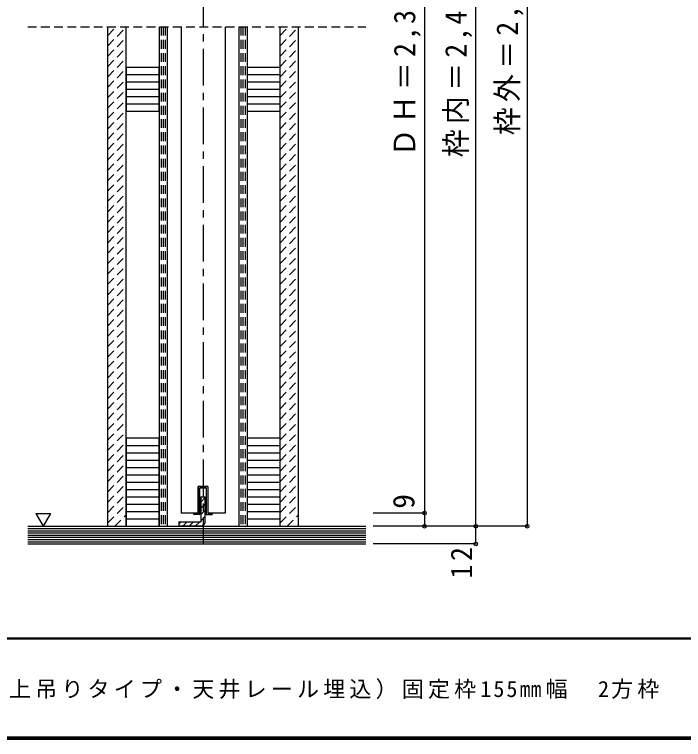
# Model space of a CAD drawing. Units: millimetres, scale not verified. Extents: x -1000 to 950, y -718 to 696.
# Drawn here: x -549.6 to -93.4, y -700.8 to -206.7 of the extents above; entities that cross this region are included whole.
import ezdxf
from ezdxf.enums import TextEntityAlignment as Align

# ---------------------------------------------------------------- set-up
doc = ezdxf.new("R2010")
doc.units = ezdxf.units.MM
doc.header["$LTSCALE"] = 5
doc.header["$PDMODE"] = 32
doc.header["$PDSIZE"] = 2.5
doc.linetypes.add('CHAIN1', pattern=[8, 5, -1, 1, -1])
doc.linetypes.add('DASHED1', pattern=[1.8, 1.2, -0.6])
for name, color, linetype in [('5-0', 7, 'Continuous'), ('5-B', 4, 'Continuous'), ('F-1_枠', 6, 'Continuous'), ('F-A_文字', 7, 'Continuous')]:
    doc.layers.add(name, color=color, linetype=linetype)
doc.styles.add('ＭＳ ゴシック', font='')
doc.styles.get('ＭＳ ゴシック').set_extended_font_data('MS Gothic')

msp = doc.modelspace()

# ---------------------------------------------------------------- linework, layer by layer
at = {"layer": '5-0', "color": 4, "linetype": 'CHAIN1'}
msp.add_line((-421, 129.91), (-421, -567.5), dxfattribs=at)
at = {"layer": '5-0', "color": 4, "linetype": 'DASHED1'}
for p, q in [((-540.5, -214.986), (-310, -214.986)), ((-486, -220.88), (-480.106, -214.986)), ((-486, -227.951), (-473.5, -215.451)), ((-449.625, -214.986), (-449.625, -555.5)), ((-448.25, -214.986), (-448.25, -555.5)), ((-446.875, -214.986), (-446.875, -555.5)), ((-395.125, -214.986), (-395.125, -555.5)), ((-393.75, -214.986), (-393.75, -555.5)), ((-392.375, -214.986), (-392.375, -555.5)), ((-368.5, -220.88), (-362.606, -214.986)), ((-368.5, -227.951), (-356, -215.451)), ((-486, -235.022), (-473.5, -222.522)), ((-368.5, -235.022), (-356, -222.522)), ((-486, -242.093), (-473.5, -229.593)), ((-368.5, -242.093), (-356, -229.593)), ((-486, -249.164), (-473.5, -236.664)), ((-368.5, -249.164), (-356, -236.664)), ((-486, -256.235), (-473.5, -243.735)), ((-368.5, -256.235), (-356, -243.735)), ((-486, -263.306), (-473.5, -250.806)), ((-368.5, -263.306), (-356, -250.806)), ((-486, -270.378), (-473.5, -257.878)), ((-368.5, -270.378), (-356, -257.878)), ((-486, -277.449), (-473.5, -264.949)), ((-368.5, -277.449), (-356, -264.949)), ((-486, -284.52), (-473.5, -272.02)), ((-368.5, -284.52), (-356, -272.02)), ((-486, -291.591), (-473.5, -279.091)), ((-368.5, -291.591), (-356, -279.091)), ((-486, -298.662), (-473.5, -286.162)), ((-368.5, -298.662), (-356, -286.162)), ((-486, -305.733), (-473.5, -293.233)), ((-368.5, -305.733), (-356, -293.233)), ((-486, -312.804), (-473.5, -300.304)), ((-368.5, -312.804), (-356, -300.304)), ((-486, -319.875), (-473.5, -307.375)), ((-368.5, -319.875), (-356, -307.375)), ((-486, -326.946), (-473.5, -314.446)), ((-368.5, -326.946), (-356, -314.446)), ((-486, -334.017), (-473.5, -321.517)), ((-368.5, -334.017), (-356, -321.517)), ((-486, -341.088), (-473.5, -328.588)), ((-368.5, -341.088), (-356, -328.588)), ((-486, -348.159), (-473.5, -335.659)), ((-368.5, -348.159), (-356, -335.659)), ((-486, -355.23), (-473.5, -342.73)), ((-368.5, -355.23), (-356, -342.73)), ((-486, -362.301), (-473.5, -349.801)), ((-368.5, -362.301), (-356, -349.801)), ((-486, -369.372), (-473.5, -356.872)), ((-368.5, -369.372), (-356, -356.872)), ((-486, -376.444), (-473.5, -363.944)), ((-368.5, -376.444), (-356, -363.944)), ((-486, -383.515), (-473.5, -371.015)), ((-368.5, -383.515), (-356, -371.015)), ((-486, -390.586), (-473.5, -378.086)), ((-368.5, -390.586), (-356, -378.086)), ((-486, -397.657), (-473.5, -385.157)), ((-368.5, -397.657), (-356, -385.157)), ((-486, -404.728), (-473.5, -392.228)), ((-368.5, -404.728), (-356, -392.228)), ((-486, -411.799), (-473.5, -399.299)), ((-368.5, -411.799), (-356, -399.299)), ((-486, -418.87), (-473.5, -406.37)), ((-368.5, -418.87), (-356, -406.37)), ((-486, -425.941), (-473.5, -413.441)), ((-368.5, -425.941), (-356, -413.441)), ((-486, -433.012), (-473.5, -420.512)), ((-368.5, -433.012), (-356, -420.512)), ((-486, -440.083), (-473.5, -427.583)), ((-368.5, -440.083), (-356, -427.583)), ((-486, -447.154), (-473.5, -434.654)), ((-368.5, -447.154), (-356, -434.654)), ((-486, -454.225), (-473.5, -441.725)), ((-368.5, -454.225), (-356, -441.725)), ((-486, -461.296), (-473.5, -448.796)), ((-368.5, -461.296), (-356, -448.796)), ((-486, -468.367), (-473.5, -455.867)), ((-368.5, -468.367), (-356, -455.867)), ((-486, -475.439), (-473.5, -462.939)), ((-368.5, -475.439), (-356, -462.939)), ((-486, -482.51), (-473.5, -470.01)), ((-368.5, -482.51), (-356, -470.01)), ((-486, -489.581), (-473.5, -477.081)), ((-368.5, -489.581), (-356, -477.081)), ((-486, -496.652), (-473.5, -484.152)), ((-368.5, -496.652), (-356, -484.152)), ((-486, -503.723), (-473.5, -491.223)), ((-368.5, -503.723), (-356, -491.223)), ((-486, -510.794), (-473.5, -498.294)), ((-368.5, -510.794), (-356, -498.294)), ((-486, -517.865), (-473.5, -505.365)), ((-368.5, -517.865), (-356, -505.365)), ((-486, -524.936), (-473.5, -512.436)), ((-368.5, -524.936), (-356, -512.436)), ((-486, -532.007), (-473.5, -519.507)), ((-368.5, -532.007), (-356, -519.507)), ((-486, -539.078), (-473.5, -526.578)), ((-368.5, -539.078), (-356, -526.578)), ((-486, -546.149), (-473.5, -533.649)), ((-368.5, -546.149), (-356, -533.649)), ((-486, -553.22), (-473.5, -540.72)), ((-368.5, -553.22), (-356, -540.72)), ((-481.209, -555.5), (-473.5, -547.791)), ((-363.709, -555.5), (-356, -547.791)), ((-474.138, -555.5), (-473.5, -554.862)), ((-356.638, -555.5), (-356, -554.862))]:
    msp.add_line(p, q, dxfattribs=at)
at = {"layer": '5-0', "color": 2}
for p, q in [((-486, -555.5), (-486, -214.986)), ((-473.5, -555.5), (-473.5, -214.986)), ((-451, -214.986), (-451, -555.5)), ((-445.5, -214.986), (-445.5, -555.5)), ((-396.5, -214.986), (-396.5, -555.5)), ((-391, -214.986), (-391, -555.5)), ((-368.5, -555.5), (-368.5, -214.986)), ((-356, -555.5), (-356, -214.986)), ((-540.5, -555.5), (-310, -555.5)), ((-540.5, -567.5), (-310, -567.5))]:
    msp.add_line(p, q, dxfattribs=at)
at = {"layer": '5-0', "color": 6}
for p, q in [((-436, -214.986), (-436, -546.5)), ((-406, -214.986), (-406, -546.5)), ((-424.25, -528.5), (-424.25, -546.5)), ((-417.75, -528.5), (-424.25, -528.5)), ((-417.75, -528.5), (-417.75, -546.5)), ((-424.25, -546.5), (-436, -546.5)), ((-406, -546.5), (-417.75, -546.5))]:
    msp.add_line(p, q, dxfattribs=at)
at = {"layer": '5-0', "color": 3}
for p, q in [((-473.5, -242.5), (-451, -242.5)), ((-473.5, -242.5), (-473.5, -272.5)), ((-451, -272.5), (-451, -242.5)), ((-391, -242.5), (-368.5, -242.5)), ((-391, -242.5), (-391, -272.5)), ((-368.5, -272.5), (-368.5, -242.5)), ((-473.5, -272.5), (-451, -272.5)), ((-391, -272.5), (-368.5, -272.5)), ((-451, -495.5), (-473.5, -495.5)), ((-473.5, -495.5), (-473.5, -525.5)), ((-368.5, -495.5), (-391, -495.5)), ((-391, -495.5), (-391, -525.5)), ((-473.5, -525.5), (-451, -525.5)), ((-473.5, -525.5), (-473.5, -555.5)), ((-391, -525.5), (-368.5, -525.5)), ((-391, -525.5), (-391, -555.5)), ((-422.5, -535.5), (-419.5, -535.5)), ((-422.5, -535.5), (-422.5, -552.5)), ((-419.5, -552.5), (-419.5, -535.5)), ((-437.5, -552.5), (-437.5, -555.5)), ((-437.5, -552.5), (-422.5, -552.5)), ((-422.5, -555.5), (-437.5, -555.5)), ((-391, -555.5), (-361, -555.5))]:
    msp.add_line(p, q, dxfattribs=at)
at = {"layer": '5-0'}
for p, q in [((-473.5, -247.5), (-451, -247.5)), ((-391, -247.5), (-368.5, -247.5)), ((-473.5, -252.5), (-451, -252.5)), ((-391, -252.5), (-368.5, -252.5)), ((-473.5, -257.5), (-451, -257.5)), ((-391, -257.5), (-368.5, -257.5)), ((-473.5, -262.5), (-451, -262.5)), ((-391, -262.5), (-368.5, -262.5)), ((-473.5, -267.5), (-451, -267.5)), ((-391, -267.5), (-368.5, -267.5)), ((-473.5, -500.5), (-451, -500.5)), ((-391, -500.5), (-368.5, -500.5)), ((-473.5, -505.5), (-451, -505.5)), ((-391, -505.5), (-368.5, -505.5)), ((-473.5, -510.5), (-451, -510.5)), ((-391, -510.5), (-368.5, -510.5)), ((-473.5, -515.5), (-451, -515.5)), ((-391, -515.5), (-368.5, -515.5)), ((-473.5, -520.5), (-451, -520.5)), ((-391, -520.5), (-368.5, -520.5)), ((-424.25, -546.5), (-424.25, -528.5)), ((-424.25, -528.5), (-417.75, -528.5)), ((-417.75, -528.5), (-417.75, -546.5)), ((-473.5, -530.5), (-451, -530.5)), ((-423.25, -547.5), (-423.25, -529.5)), ((-418.75, -529.5), (-423.25, -529.5)), ((-418.75, -529.5), (-418.75, -547.5)), ((-391, -530.5), (-368.5, -530.5)), ((-473.5, -535.5), (-451, -535.5)), ((-391, -535.5), (-368.5, -535.5)), ((-473.5, -540.5), (-451, -540.5)), ((-391, -540.5), (-368.5, -540.5)), ((-534.936, -546.686), (-529.936, -555.347)), ((-473.5, -545.5), (-451, -545.5)), ((-427.25, -546.5), (-424.25, -546.5)), ((-427.25, -547.5), (-427.25, -546.5)), ((-423.25, -547.5), (-427.25, -547.5)), ((-418.75, -547.5), (-414.75, -547.5)), ((-417.75, -546.5), (-414.75, -546.5)), ((-414.75, -546.5), (-414.75, -547.5)), ((-391, -545.5), (-368.5, -545.5)), ((-473.5, -550.5), (-451, -550.5)), ((-391, -550.5), (-368.5, -550.5)), ((-540.5, -557), (-310, -557)), ((-540.5, -558.5), (-310, -558.5)), ((-540.5, -560), (-310, -560)), ((-540.5, -561.5), (-310, -561.5)), ((-540.5, -563), (-310, -563)), ((-540.5, -564.5), (-310, -564.5)), ((-540.5, -566), (-310, -566))]:
    msp.add_line(p, q, dxfattribs=at)
at = {"layer": '5-0', "color": 4}
for p, q in [((-422.5, -538.982), (-419.5, -535.982)), ((-422.5, -543.225), (-419.5, -540.225)), ((-422.5, -547.468), (-419.5, -544.468)), ((-437.5, -553.982), (-436.018, -552.5)), ((-434.775, -555.5), (-431.775, -552.5)), ((-430.532, -555.5), (-427.533, -552.5)), ((-426.29, -555.5), (-423.29, -552.5)), ((-422.5, -551.71), (-419.5, -548.71)), ((-422.006, -555.459), (-419.54, -552.993))]:
    msp.add_line(p, q, dxfattribs=at)
at = {"layer": '5-0', "color": 3}
for points in [[(-481, -555.5), (-451, -555.5), (-451, -525.5), (-451, -495.5)], [(-368.5, -555.5), (-368.5, -525.5), (-368.5, -495.5)]]:
    msp.add_lwpolyline(points, dxfattribs=at)
at = {"layer": '5-0'}
msp.add_lwpolyline([(-534.936, -546.686), (-524.936, -546.686), (-529.936, -555.347)], dxfattribs=at)
at = {"layer": '5-0', "color": 3}
msp.add_arc((-422.5, -552.5), 3, 270, 0, dxfattribs=at)
at = {"layer": '5-B'}
for p, q in [((-200, 80.436), (-200, -555.5)), ((-235, -555.5), (-235, 50.436)), ((-270, 42.436), (-270, -546.5)), ((-270, -546.5), (-305, -546.5)), ((-270, -546.5), (-270, -555.5)), ((-270, -555.5), (-305, -555.5)), ((-235, -555.5), (-270, -555.5)), ((-235, -567.5), (-235, -555.5)), ((-200, -555.5), (-235, -555.5)), ((-235, -567.5), (-305, -567.5))]:
    msp.add_line(p, q, dxfattribs=at)
at = {"layer": '5-B', "color": 7}
for p in [(-270, -546.5), (-270, -555.5), (-235, -555.5), (-200, -555.5), (-235, -567.5)]:
    msp.add_point(p, dxfattribs=at)
at = {"layer": 'F-1_枠'}
for p, q in [((950, -631.667), (-1000, -631.667)), ((950, -632.5), (-1000, -632.5)), ((950, -699.167), (-1000, -699.167)), ((950, -700), (-1000, -700)), ((950, -700.833), (-1000, -700.833))]:
    msp.add_line(p, q, dxfattribs=at)

# ---------------------------------------------------------------- texts
at = {"layer": '5-B', "color": 7, "style": 'ＭＳ ゴシック'}
msp.add_text('9', height=14.66, rotation=90, dxfattribs=at).set_placement((-272.5, -543.532), align=Align.BOTTOM_LEFT)
at = {"layer": '5-B', "color": 7, "char_height": 14.66, "attachment_point": 7, "rotation": 90, "style": 'ＭＳ ゴシック'}
for s, insert in [('\\T1.19;\\W0.95;枠外＝2,430', (-202.5, -288.949)), ('\\T1.19;\\W0.95;ＤＨ＝2,383', (-272.5, -303.449)), ('\\T1.19;\\W0.95;枠内＝2,400', (-237.5, -303.949)), ('\\T1.27;\\W0.95;12', (-237.5, -591.175))]:
    msp.add_mtext(s, dxfattribs=dict(at, insert=insert))
at = {"layer": 'F-A_文字', "insert": (-874.591, -673.333), "char_height": 11, "attachment_point": 7, "style": 'ＭＳ ゴシック'}
msp.add_mtext('\\T1.19;ドレタス\u3000H24引き込み戸（両側W戸袋・上吊りタイプ・天井レール埋込）固定枠155㎜幅\u30002方枠', dxfattribs=at)

doc.saveas('drawing.dxf')
